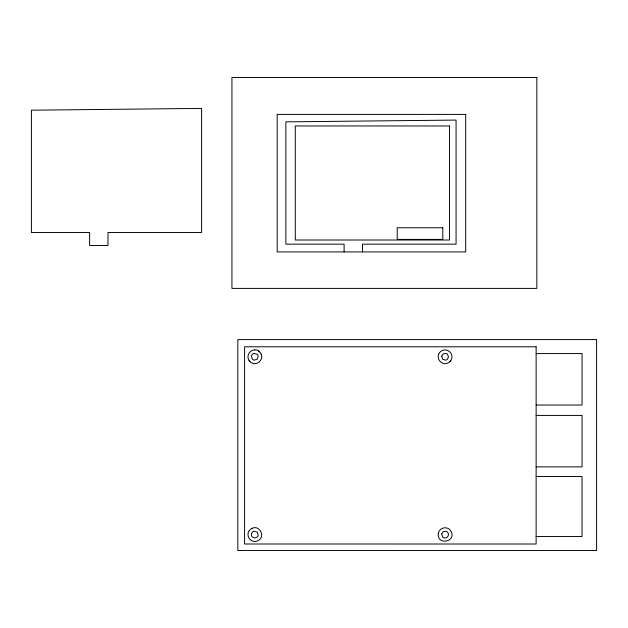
<?xml version="1.0" encoding="UTF-8"?>
<svg xmlns="http://www.w3.org/2000/svg" width="628" height="628" viewBox="0 0 628 628"><rect width="100%" height="100%" fill="white"/><g stroke="black" fill="none" stroke-linecap="round" stroke-linejoin="round"><path stroke-width="0.94" d="M438.721 354.145C436.225 359.467 442.371 365.606 447.685 363.11A6.916 6.916 0 0 0 450.763 360.582M249.128 530.786C246.035 535.04 249.567 541.666 254.835 541.446A6.837 6.837 0 0 0 258.642 540.3C265.518 536.179 259.442 524.827 252.205 528.25M254.835 349.914C251.169 349.859 247.919 353.109 247.974 356.775A6.829 6.829 0 0 0 249.983 361.626M254.159 353.407L257.26 354.349A3.344 3.344 0 0 1 258.194 356.1L257.26 359.2L254.159 360.134A3.344 3.344 0 0 1 252.409 359.192L251.467 356.1A3.493 3.493 0 0 1 254.191 353.383M536.131 353.58L582.054 353.58L582.054 405.029L536.131 405.029M536.131 415.422L582.054 415.422L582.054 466.871L536.131 466.871M536.131 476.526L582.038 476.526L582.038 536.54L536.131 536.54M261.177 354.145C263.666 359.467 257.527 365.606 252.205 363.11A6.916 6.916 0 0 1 249.128 360.582M362.458 251.922L362.458 244.159L456.069 244.159L456.069 120.074L285.866 121.863L285.866 244.159L344.105 244.159L344.105 251.922M258.618 351.107A6.829 6.829 0 0 1 261.115 354.153M254.866 349.812A6.916 6.916 0 0 1 259.772 351.845M249.167 530.809A6.837 6.837 0 0 1 252.213 528.305M449.907 361.626A6.829 6.829 0 0 0 451.917 356.775C452.129 351.507 445.511 347.975 441.249 351.068A6.829 6.829 0 0 0 438.776 354.153M251.467 533.926L251.467 535.26A3.493 3.493 0 0 0 252.409 537.019L254.835 538.015L257.26 537.019A3.344 3.344 0 0 0 258.194 535.26L257.26 532.167L254.159 531.225A3.344 3.344 0 0 0 252.409 532.167L251.467 533.926M438.328 533.25C436.539 546.062 457.325 541.94 450.763 530.786A6.916 6.916 0 0 0 447.685 528.25C443.87 526.562 439.058 529.145 438.328 533.25M441.696 356.1L442.63 359.2L445.731 360.134A3.344 3.344 0 0 0 447.489 359.192L448.486 356.775L447.489 354.349A3.493 3.493 0 0 0 445.731 353.407L443.148 353.925L441.696 356.1M441.696 533.926L442.63 537.019A3.423 3.423 0 0 0 444.396 537.953C447.56 538.753 449.899 534.357 447.489 532.167A3.344 3.344 0 0 0 445.731 531.225L443.148 531.735L441.696 533.926M201.596 108.401L31.4 110.198L31.4 232.486L89.639 232.486L89.639 245.54L107.985 245.54L107.985 232.486L201.596 232.486L201.596 108.401M536.83 77.464L231.936 77.464L231.936 288.393L536.83 288.393L536.83 77.464M465.701 114.406L277.176 114.406L277.176 251.922L465.701 251.922L465.701 114.406M449.467 125.969L295.286 125.969L295.286 240.014L449.467 240.014L449.467 125.969M442.795 227.776L397.226 227.776L397.226 239.386L442.795 239.386L442.795 227.776M596.6 339.599L237.816 339.599L237.816 550.536L596.6 550.536L596.6 339.599M536.131 346.797L244.598 346.797L244.598 544.005L536.131 544.013L536.131 346.797"/></g></svg>
